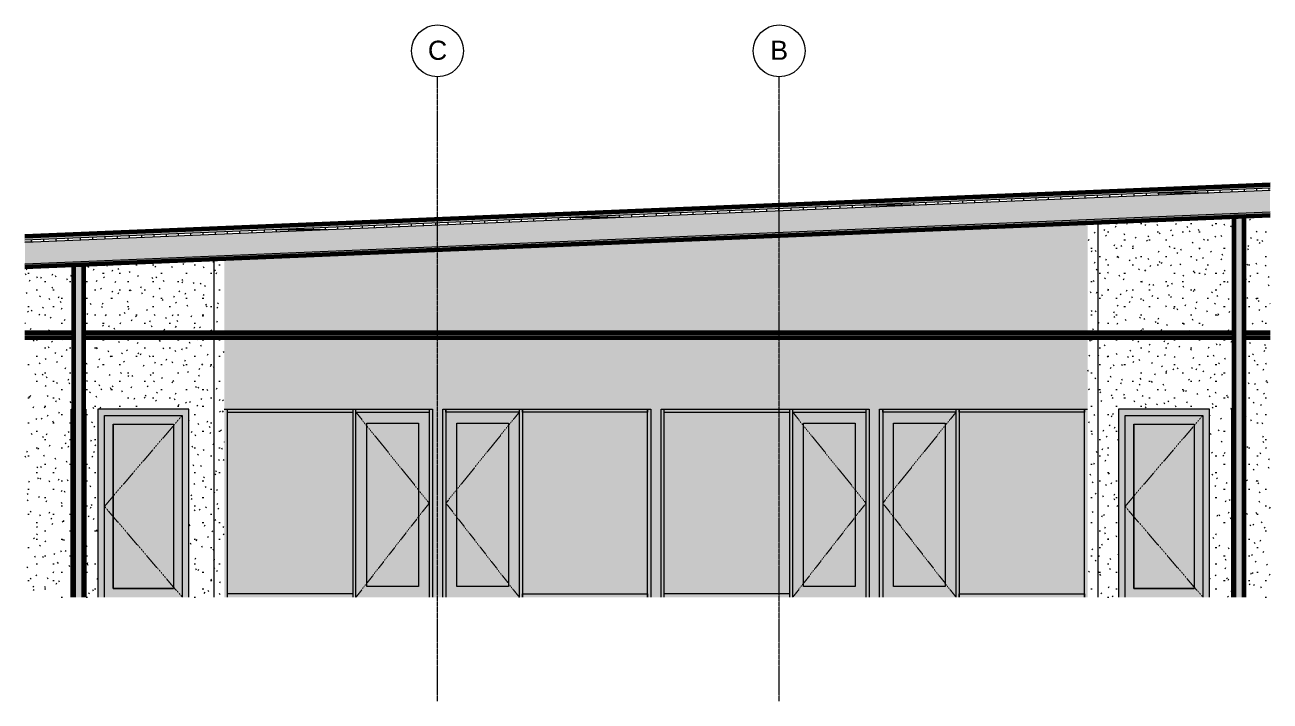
# Model space of a CAD drawing. Header units: inches. Extents: x -1667 to 6641, y -48 to 265.
# Drawn here: x -346 to 230, y -48 to 265 of the extents above; entities that cross this region are included whole.
import ezdxf

# ---------------------------------------------------------------- set-up
doc = ezdxf.new("R2010")
doc.units = ezdxf.units.IN
doc.header["$MEASUREMENT"] = 0
doc.linetypes.add('Dash 1_16_', pattern=[0.125, 0.0625, -0.0625])
doc.linetypes.add('Grid Line 1_2_', pattern=[0.875, 0.5, -0.125, 0.125, -0.125])
for name, color, linetype, lineweight in [('A-CLNG', 13, 'Continuous', 18), ('A-DOOR', 31, 'Continuous', 18), ('A-DOOR-FRAM', 31, 'Continuous', 9), ('A-DOOR-GLAZ', 31, 'Continuous', 9), ('A-GLAZ-CURT', 52, 'Continuous', 9), ('A-GLAZ-CWMG', 51, 'Continuous', 9), ('A-ROOF', 132, 'Continuous', 18), ('A-ROOF-PATT', 132, 'Continuous', 60), ('A-WALL', 113, 'Continuous', 18), ('A-WALL-PATT', 111, 'Continuous', 18), ('I-WALL', 2, 'Continuous', 18), ('S-GRID', 1, 'Continuous', 9), ('S-GRID-IDEN', 1, 'Continuous', 9)]:
    doc.layers.add(name, color=color, linetype=linetype, lineweight=lineweight)
doc.styles.add('Arial', font='arial.ttf', dxfattribs={"height": 8.851796})
pattern_1 = [(0, (-1051.227, 0), (15.36, 3.84), [0.634, -10.886, 0.634, -10.886, -61.44]), (0, (-1051.227, 0), (15.36, 3.84), [-23.04, 0.634, -22.406, 0.634, -10.886, -26.88]), (0, (-1051.227, 0), (15.36, 3.84), [-57.6, 0.634, -7.046, 0.634, -18.566]), (120, (-1045.467, 1.92), (-11.005538, 11.38215), [0.634, -10.886, 0.634, -10.886, -61.44]), (120, (-1045.467, 1.92), (-11.005538, 11.38215), [-23.04, 0.634, -22.406, 0.634, -10.886, -26.88]), (120, (-1045.467, 1.92), (-11.005538, 11.38215), [-57.6, 0.634, -7.046, 0.634, -18.566]), (240, (-1043.547, 9.6), (-4.354462, -15.22215), [0.634, -10.886, 0.634, -10.886, -61.44]), (240, (-1043.547, 9.6), (-4.354462, -15.22215), [-23.04, 0.634, -22.406, 0.634, -10.886, -26.88]), (240, (-1043.547, 9.6), (-4.354462, -15.22215), [-57.6, 0.634, -7.046, 0.634, -18.566])]

# ---------------------------------------------------------------- blocks, each defined once
blk = doc.blocks.new('Grid - Grid Head - Circle-50561-SALES OFFICE WEST ELEVATION')
at = {"layer": 'S-GRID-IDEN', "color": 7}
blk.add_circle((-1168.34, 252.54), 12, dxfattribs=at)
blk = doc.blocks.new('Open Source Metal Building_Exterior_rvt-3-SALES OFFICE WEST ELEVATION')
at = {"layer": 'A-ROOF'}
blk.add_hatch(color=53, dxfattribs=at).paths.add_polyline_path([(-1359.17, 165.16), (-783.32, 189.16), (-783.32, 190.66), (-1359.17, 166.67)], flags=0)
at = {"layer": 'A-ROOF', "lineweight": 5}
blk.add_hatch(color=90, dxfattribs=at).paths.add_polyline_path([(-1359.17, 152.65), (-783.32, 176.65), (-783.32, 178.15), (-1359.17, 154.15)], flags=0)
at = {"layer": 'A-ROOF-PATT', "lineweight": 9}
h = blk.add_hatch(dxfattribs=at)
h.set_pattern_fill('FP_8', style=0, pattern_type=2)
h.set_pattern_definition([(0, (-1051.227, 0), (0, 5.666), []), (90, (-1051.227, 0), (-5.666, 3e-16), [])])
h.paths.add_polyline_path([(-1359.17, 164.16), (-783.32, 188.16), (-783.32, 189.16), (-1359.17, 165.16)], flags=0)
h = blk.add_hatch(dxfattribs=at)
h.set_pattern_fill('FP_9', color=8, style=0, pattern_type=2)
h.set_pattern_definition([(161.57, (-1050.987, 0.24), (-1.9204512, 0.0001504), [0, -13.661, 1.517, 0]), (18.43, (-1051.467, 0.24), (-1.9204512, -0.0001504), [0, -13.661, 1.517, 0]), (108.43, (-1050.987, 0.24), (0.9599691, -4.8007366), [4.553, -10.625]), (71.57, (-1051.467, 0.24), (0.9599691, 4.8007366), [4.553, -10.625])])
h.paths.add_polyline_path([(-1359.17, 154.15), (-783.32, 178.15), (-783.32, 188.16), (-1359.17, 164.16)], flags=0)
at = {"layer": 'A-ROOF', "color": 130, "lineweight": 60}
for p, q in [((-783.32, 190.66), (-1359.17, 166.67)), ((-1359.17, 152.65), (-783.32, 176.65))]:
    blk.add_line(p, q, dxfattribs=at)
at = {"layer": 'A-ROOF', "color": 250}
for p, q in [((-1359.17, 165.16), (-783.32, 189.16)), ((-1359.17, 164.16), (-783.32, 188.16)), ((-1359.17, 154.15), (-783.32, 178.15))]:
    blk.add_line(p, q, dxfattribs=at)
at = {"layer": 'S-GRID', "linetype": 'Grid Line 1_2_'}
for p, q in [((-1168.34, -48), (-1168.34, 240.54)), ((-1010.34, -48), (-1010.34, 240.54))]:
    blk.add_line(p, q, dxfattribs=at)
at = {"layer": 'S-GRID-IDEN', "char_height": 8.85, "attachment_point": 2, "line_spacing_factor": 0.938532, "style": 'Arial', "bg_fill": 3, "box_fill_scale": 1.25, "bg_fill_color": 0, "bg_fill_transparency": 0}
for s, insert, width in [('C', (-1168.34, 257.25), 10.584), ('B', (-1010.34, 257.25), 9.828)]:
    blk.add_mtext(s, dxfattribs=dict(at, insert=insert, width=width))
at = {"color": 90, "lineweight": 5}
for p in [(0, 0), (158, 0)]:
    blk.add_blockref('Grid - Grid Head - Circle-50561-SALES OFFICE WEST ELEVATION', p, dxfattribs=at)
blk = doc.blocks.new('Single-Flush - 36_ x 84_-340239-SALES OFFICE WEST ELEVATION')
at = {"layer": 'A-DOOR-FRAM', "lineweight": 18}
for points in [[(-1336.71, 0), (-1336.71, 87), (-1337.71, 87), (-1337.71, 0)], [(-1330.96, 0), (-1330.96, 87), (-1331.96, 87), (-1331.96, 0)]]:
    blk.add_hatch(color=256, dxfattribs=at).paths.add_polyline_path(points, flags=0)
at = {"layer": 'A-DOOR-FRAM'}
for p, q in [((-1337.71, 0), (-1337.71, 87)), ((-1337.71, 87), (-1336.71, 87)), ((-1331.96, 87), (-1330.96, 87)), ((-1330.96, 87), (-1330.96, 0))]:
    blk.add_line(p, q, dxfattribs=at)
blk = doc.blocks.new('Single-Glass 1 - 36_ x 84_-564710-SALES OFFICE WEST ELEVATION')
at = {"layer": 'A-DOOR-FRAM', "lineweight": 18}
blk.add_hatch(color=256, dxfattribs=at).paths.add_polyline_path([(-800.04, 0), (-800.04, 87), (-801.04, 87), (-801.04, 0)], flags=0)
at = {"layer": 'A-DOOR-FRAM'}
for p in [(-801.04, 0), (-800.04, 87)]:
    blk.add_line(p, (-801.04, 87), dxfattribs=at)
blk = doc.blocks.new('Single-Glass 1 - 36_ x 84_-564716-SALES OFFICE WEST ELEVATION')
at = {"layer": 'A-DOOR'}
h = blk.add_hatch(color=256, dxfattribs=at)
h.paths.add_polyline_path([(-1286.4, 0), (-1286.4, 84), (-1322.4, 84), (-1322.39, 0), (-1287.22, 0)], flags=0)
h.paths.add_polyline_path([(-1318.4, 4), (-1318.4, 80), (-1290.4, 80), (-1290.4, 4), (-1311.41, 4)], flags=0)
at = {"layer": 'A-DOOR-FRAM', "lineweight": 18}
blk.add_hatch(color=256, dxfattribs=at).paths.add_polyline_path([(-1283.4, 0), (-1283.4, 87), (-1325.4, 87), (-1325.4, 0), (-1322.4, 0), (-1322.4, 84), (-1286.4, 84), (-1286.4, 0)], flags=0)
at = {"layer": 'A-DOOR-GLAZ', "lineweight": 18}
blk.add_hatch(color=256, dxfattribs=at).paths.add_polyline_path([(-1290.4, 4), (-1290.4, 80), (-1318.4, 80), (-1318.4, 4)], flags=0)
at = {"layer": 'A-DOOR', "linetype": 'Dash 1_16_', "lineweight": 9}
for p in [(-1286.4, 84), (-1286.4, 0)]:
    blk.add_line(p, (-1322.4, 42), dxfattribs=at)
at = {"layer": 'A-DOOR', "lineweight": 9}
for p, q in [((-1318.4, 4), (-1318.4, 80)), ((-1318.4, 80), (-1290.4, 80)), ((-1290.4, 80), (-1290.4, 4)), ((-1290.4, 4), (-1318.4, 4))]:
    blk.add_line(p, q, dxfattribs=at)
at = {"layer": 'A-DOOR-FRAM'}
for p, q in [((-1283.4, 87), (-1325.4, 87)), ((-1325.4, 87), (-1325.4, 0)), ((-1283.4, 0), (-1283.4, 87)), ((-1322.4, 84), (-1286.4, 84)), ((-1322.4, 0), (-1322.4, 84)), ((-1286.4, 84), (-1286.4, 0))]:
    blk.add_line(p, q, dxfattribs=at)
at = {"layer": 'A-DOOR-GLAZ'}
for p, q in [((-1318.4, 80), (-1290.4, 80)), ((-1318.4, 80), (-1318.4, 4)), ((-1290.4, 80), (-1290.4, 4)), ((-1318.4, 4), (-1290.4, 4))]:
    blk.add_line(p, q, dxfattribs=at)
blk = doc.blocks.new('Single-Glass 1 - 36_ x 84_-V9-SALES OFFICE WEST ELEVATION')
at = {"layer": 'A-DOOR'}
h = blk.add_hatch(color=256, dxfattribs=at)
h.paths.add_polyline_path([(-850.39, 0), (-814.4, 0), (-814.4, 84), (-850.4, 84), (-850.4, 0)], flags=0)
h.paths.add_polyline_path([(-818.4, 4), (-846.4, 4), (-846.4, 80), (-818.4, 80), (-818.4, 52)], flags=0)
at = {"layer": 'A-DOOR-FRAM', "lineweight": 18}
blk.add_hatch(color=256, dxfattribs=at).paths.add_polyline_path([(-853.4, 0), (-850.4, 0), (-850.4, 84), (-814.4, 84), (-814.4, 0), (-811.4, 0), (-811.4, 87), (-853.4, 87)], flags=0)
at = {"layer": 'A-DOOR-GLAZ', "lineweight": 18}
blk.add_hatch(color=256, dxfattribs=at).paths.add_polyline_path([(-818.4, 4), (-818.4, 80), (-846.4, 80), (-846.4, 4)], flags=0)
at = {"layer": 'A-DOOR', "linetype": 'Dash 1_16_', "lineweight": 9}
for p in [(-814.4, 84), (-814.4, 0)]:
    blk.add_line(p, (-850.4, 42), dxfattribs=at)
at = {"layer": 'A-DOOR', "lineweight": 9}
for p, q in [((-846.4, 4), (-846.4, 80)), ((-846.4, 80), (-818.4, 80)), ((-818.4, 80), (-818.4, 4)), ((-818.4, 4), (-846.4, 4))]:
    blk.add_line(p, q, dxfattribs=at)
at = {"layer": 'A-DOOR-FRAM'}
for p, q in [((-811.4, 87), (-853.4, 87)), ((-853.4, 87), (-853.4, 0)), ((-811.4, 0), (-811.4, 87)), ((-850.4, 84), (-814.4, 84)), ((-850.4, 0), (-850.4, 84)), ((-814.4, 84), (-814.4, 0))]:
    blk.add_line(p, q, dxfattribs=at)
at = {"layer": 'A-DOOR-GLAZ'}
for p, q in [((-846.4, 80), (-818.4, 80)), ((-846.4, 80), (-846.4, 4)), ((-818.4, 80), (-818.4, 4)), ((-846.4, 4), (-818.4, 4))]:
    blk.add_line(p, q, dxfattribs=at)
blk = doc.blocks.new('System Panel - Glazed-700945-SALES OFFICE WEST ELEVATION')
at = {"layer": 'A-GLAZ-CURT'}
blk.add_hatch(color=256, dxfattribs=at).paths.add_polyline_path([(-869.21, 1.5), (-869.21, 85.5), (-927.09, 85.5), (-927.09, 1.5)], flags=0)
blk = doc.blocks.new('Rectangular Mullion - 2_5_ x 5_ rectangular-700935-SALES OFFICE WEST ELEVATION')
at = {"layer": 'A-GLAZ-CWMG'}
blk.add_hatch(color=256, dxfattribs=at).paths.add_polyline_path([(-869.21, 0), (-869.21, 1.5), (-927.09, 1.5), (-927.09, 0)], flags=0)
for p, q in [((-927.09, 0), (-927.09, 1.5)), ((-927.09, 1.5), (-869.21, 1.5)), ((-869.21, 1.5), (-869.21, 0))]:
    blk.add_line(p, q, dxfattribs=at)
blk = doc.blocks.new('Rectangular Mullion - 2_5_ x 5_ rectangular-612077-SALES OFFICE WEST ELEVATION')
at = {"layer": 'A-GLAZ-CWMG'}
blk.add_hatch(color=256, dxfattribs=at).paths.add_polyline_path([(-869.21, 0), (-867.71, 0), (-867.71, 87), (-869.21, 87)], flags=0)
blk.add_line((-869.21, 0), (-869.21, 87), dxfattribs=at)
blk = doc.blocks.new('Door_Single_Storefront - one-700946-SALES OFFICE WEST ELEVATION')
at = {"layer": 'A-DOOR'}
h = blk.add_hatch(color=256, dxfattribs=at)
h.paths.add_polyline_path([(-962.46, 0), (-928.59, 0), (-928.59, 85.5), (-962.46, 85.5), (-962.46, 0)], flags=0)
h.paths.add_polyline_path([(-957.46, 5), (-957.46, 80.5), (-933.59, 80.5), (-933.59, 5)], flags=0)
blk.add_hatch(color=256, dxfattribs=at).paths.add_polyline_path([(-933.59, 5), (-933.59, 80.5), (-957.46, 80.5), (-957.46, 5)], flags=0)
at = {"layer": 'A-DOOR', "linetype": 'Dash 1_16_', "lineweight": 9}
for p, q in [((-928.59, 85.5), (-962.46, 43.5)), ((-962.46, 43.5), (-928.59, 0))]:
    blk.add_line(p, q, dxfattribs=at)
at = {"layer": 'A-DOOR'}
for p, q in [((-957.46, 5), (-957.46, 80.5)), ((-957.46, 80.5), (-933.59, 80.5)), ((-933.59, 80.5), (-933.59, 5)), ((-933.59, 5), (-957.46, 5))]:
    blk.add_line(p, q, dxfattribs=at)
blk = doc.blocks.new('Rectangular Mullion - 2_5_ x 5_ rectangular-700936-SALES OFFICE WEST ELEVATION')
at = {"layer": 'A-GLAZ-CWMG'}
blk.add_hatch(color=256, dxfattribs=at).paths.add_polyline_path([(-869.21, 85.5), (-869.21, 87), (-927.09, 87), (-927.09, 85.5)], flags=0)
for p, q in [((-927.09, 85.5), (-927.09, 87)), ((-869.21, 87), (-869.21, 85.5)), ((-869.21, 85.5), (-927.09, 85.5))]:
    blk.add_line(p, q, dxfattribs=at)
blk = doc.blocks.new('Rectangular Mullion - 2_5_ x 5_ rectangular-612075-SALES OFFICE WEST ELEVATION')
at = {"layer": 'A-GLAZ-CWMG'}
blk.add_hatch(color=256, dxfattribs=at).paths.add_polyline_path([(-928.59, 0), (-927.09, 0), (-927.09, 87), (-928.59, 87)], flags=0)
for p, q in [((-928.59, 87), (-928.59, 0)), ((-927.09, 87), (-927.09, 0))]:
    blk.add_line(p, q, dxfattribs=at)
blk = doc.blocks.new('Rectangular Mullion - 2_5_ x 5_ rectangular-612079-SALES OFFICE WEST ELEVATION')
at = {"layer": 'A-GLAZ-CWMG'}
blk.add_hatch(color=256, dxfattribs=at).paths.add_polyline_path([(-962.46, 0), (-962.46, 87), (-963.96, 87), (-963.96, 0)], flags=0)
blk.add_line((-962.46, 87), (-962.46, 0), dxfattribs=at)
blk = doc.blocks.new('Rectangular Mullion - 2_5_ x 5_ rectangular-700937-SALES OFFICE WEST ELEVATION')
at = {"layer": 'A-GLAZ-CWMG'}
blk.add_hatch(color=256, dxfattribs=at).paths.add_polyline_path([(-928.59, 85.5), (-928.59, 87), (-962.46, 87), (-962.46, 85.5)], flags=0)
for p, q in [((-962.46, 85.5), (-962.46, 87)), ((-928.59, 87), (-928.59, 85.5)), ((-928.59, 85.5), (-962.46, 85.5))]:
    blk.add_line(p, q, dxfattribs=at)
blk = doc.blocks.new('System Panel - Glazed-700966-SALES OFFICE WEST ELEVATION')
at = {"layer": 'A-GLAZ-CURT'}
blk.add_hatch(color=256, dxfattribs=at).paths.add_polyline_path([(-1005.59, 1.5), (-1005.59, 85.5), (-1063.46, 85.5), (-1063.46, 1.5)], flags=0)
blk = doc.blocks.new('Rectangular Mullion - 2_5_ x 5_ rectangular-700963-SALES OFFICE WEST ELEVATION')
at = {"layer": 'A-GLAZ-CWMG'}
blk.add_hatch(color=256, dxfattribs=at).paths.add_polyline_path([(-1005.59, 0), (-1005.59, 1.5), (-1063.46, 1.5), (-1063.46, 0)], flags=0)
for p, q in [((-1063.46, 0), (-1063.46, 1.5)), ((-1005.59, 1.5), (-1063.46, 1.5)), ((-1005.59, 1.5), (-1005.59, 0))]:
    blk.add_line(p, q, dxfattribs=at)
blk = doc.blocks.new('Rectangular Mullion - 2_5_ x 5_ rectangular-612005-SALES OFFICE WEST ELEVATION')
at = {"layer": 'A-GLAZ-CWMG'}
blk.add_hatch(color=256, dxfattribs=at).paths.add_polyline_path([(-1063.46, 0), (-1063.46, 87), (-1064.96, 87), (-1064.96, 0)], flags=0)
blk.add_line((-1063.46, 0), (-1063.46, 87), dxfattribs=at)
blk = doc.blocks.new('Door_Single_Storefront - one-700967-SALES OFFICE WEST ELEVATION')
at = {"layer": 'A-DOOR'}
h = blk.add_hatch(color=256, dxfattribs=at)
h.paths.add_polyline_path([(-999.26, 0), (-970.21, 0), (-970.21, 85.5), (-1004.09, 85.5), (-1004.09, 0)], flags=0)
h.paths.add_polyline_path([(-975.21, 5), (-999.09, 5), (-999.09, 80.5), (-975.21, 80.5)], flags=0)
blk.add_hatch(color=256, dxfattribs=at).paths.add_polyline_path([(-999.09, 5), (-975.21, 5), (-975.21, 80.5), (-999.09, 80.5), (-999.09, 28.88)], flags=0)
at = {"layer": 'A-DOOR', "linetype": 'Dash 1_16_', "lineweight": 9}
for p, q in [((-1004.09, 85.5), (-970.21, 43.5)), ((-970.21, 43.5), (-1004.09, 0))]:
    blk.add_line(p, q, dxfattribs=at)
at = {"layer": 'A-DOOR'}
for p, q in [((-999.09, 5), (-999.09, 80.5)), ((-999.09, 80.5), (-975.21, 80.5)), ((-975.21, 80.5), (-975.21, 5)), ((-975.21, 5), (-999.09, 5))]:
    blk.add_line(p, q, dxfattribs=at)
blk = doc.blocks.new('Rectangular Mullion - 2_5_ x 5_ rectangular-700964-SALES OFFICE WEST ELEVATION')
at = {"layer": 'A-GLAZ-CWMG'}
blk.add_hatch(color=256, dxfattribs=at).paths.add_polyline_path([(-1005.59, 85.5), (-1005.59, 87), (-1063.46, 87), (-1063.46, 85.5)], flags=0)
for p, q in [((-1063.46, 85.5), (-1063.46, 87)), ((-1005.59, 87), (-1005.59, 85.5)), ((-1063.46, 85.5), (-1005.59, 85.5))]:
    blk.add_line(p, q, dxfattribs=at)
blk = doc.blocks.new('Rectangular Mullion - 2_5_ x 5_ rectangular-612003-SALES OFFICE WEST ELEVATION')
at = {"layer": 'A-GLAZ-CWMG'}
blk.add_hatch(color=256, dxfattribs=at).paths.add_polyline_path([(-1004.09, 0), (-1004.09, 87), (-1005.59, 87), (-1005.59, 0)], flags=0)
for p, q in [((-1005.59, 87), (-1005.59, 0)), ((-1004.09, 0), (-1004.09, 87))]:
    blk.add_line(p, q, dxfattribs=at)
blk = doc.blocks.new('Rectangular Mullion - 2_5_ x 5_ rectangular-612007-SALES OFFICE WEST ELEVATION')
at = {"layer": 'A-GLAZ-CWMG'}
blk.add_hatch(color=256, dxfattribs=at).paths.add_polyline_path([(-968.71, 0), (-968.71, 87), (-970.21, 87), (-970.21, 0)], flags=0)
blk.add_line((-970.21, 87), (-970.21, 0), dxfattribs=at)
blk = doc.blocks.new('Rectangular Mullion - 2_5_ x 5_ rectangular-700965-SALES OFFICE WEST ELEVATION')
at = {"layer": 'A-GLAZ-CWMG'}
blk.add_hatch(color=256, dxfattribs=at).paths.add_polyline_path([(-999.26, 85.5), (-970.21, 85.5), (-970.21, 87), (-1004.09, 87), (-1004.09, 85.5)], flags=0)
for p, q in [((-1004.09, 85.5), (-1004.09, 87)), ((-970.21, 87), (-970.21, 85.5)), ((-1004.09, 85.5), (-970.21, 85.5))]:
    blk.add_line(p, q, dxfattribs=at)

msp = doc.modelspace()

# ---------------------------------------------------------------- hatches: boundary and pattern name
at = {"layer": 'A-CLNG', "lineweight": 5}
for points in [[(-323.6, 120.62), (-323.6, 122.25), (-346.06, 122.25), (-346.06, 120.62)], [(85.84, 120.62), (213.07, 120.62), (213.07, 122.25), (-318.85, 122.25), (-318.85, 120.62), (-58.14, 120.62)], [(217.82, 120.62), (229.79, 120.62), (229.79, 122.25), (217.82, 122.25)]]:
    msp.add_hatch(color=256, dxfattribs=at).paths.add_polyline_path(points, flags=0)
at = {"layer": 'A-CLNG'}
for points in [[(-323.6, 120), (-323.6, 120.62), (-346.06, 120.62), (-346.06, 120)], [(213.07, 120), (213.07, 120.62), (-318.85, 120.62), (-318.85, 120), (85.84, 120)], [(217.82, 120), (229.79, 120), (229.79, 120.62), (217.82, 120.62)]]:
    msp.add_hatch(color=256, dxfattribs=at).paths.add_polyline_path(points, flags=0)
at = {"layer": 'A-WALL-PATT', "lineweight": 9}
h = msp.add_hatch(dxfattribs=at)
h.set_pattern_fill('FP_7', color=256, style=0, pattern_type=2)
h.set_pattern_definition(pattern_1)
h.paths.add_polyline_path([(44.4, 0), (49.15, 0), (49.15, 87), (145.4, 87), (145.4, 120), (-253.85, 120), (-253.85, 87), (-157.6, 87), (-157.6, 0), (-152.85, 0), (-152.85, 87), (-56.6, 87), (-56.6, 0), (-51.85, 0), (-51.85, 87), (44.4, 87)], flags=0)
h.paths.add_polyline_path([(85.8, 122.25), (145.4, 122.25), (145.4, 173), (-253.85, 156.36), (-253.85, 122.25), (29, 122.25)], flags=0)
h = msp.add_hatch(dxfattribs=at)
h.set_pattern_fill('FP_7', color=256, style=0, pattern_type=2)
h.set_pattern_definition(pattern_1)
h.paths.add_polyline_path([(145.4, 0), (150.15, 0), (150.15, 120), (145.4, 120), (145.4, 96.08)], flags=0)
h.paths.add_polyline_path([(145.4, 122.25), (150.15, 122.25), (150.15, 173.2), (145.4, 173), (145.4, 141.62)], flags=0)
h = msp.add_hatch(dxfattribs=at)
h.set_pattern_fill('FP_7', color=256, style=0, pattern_type=2)
h.set_pattern_definition(pattern_1)
h.paths.add_polyline_path([(150.15, 0), (159.72, 0), (159.72, 87), (201.72, 87), (201.72, 0), (212.07, 0), (212.07, 87), (213.07, 87), (213.07, 120), (150.15, 120), (150.15, 96.08)], flags=0)
h.paths.add_polyline_path([(150.15, 122.25), (213.07, 122.25), (213.07, 175.82), (150.15, 173.2), (150.15, 141.62)], flags=0)
h = msp.add_hatch(dxfattribs=at)
h.set_pattern_fill('FP_7', color=256, style=0, pattern_type=2)
h.set_pattern_definition(pattern_1)
h.paths.add_polyline_path([(213.07, 0), (213.7, 0), (213.7, 175.85), (213.07, 175.82), (213.07, 96.08)], flags=0)
h = msp.add_hatch(dxfattribs=at)
h.set_pattern_fill('FP_7', color=256, style=0, pattern_type=2)
h.set_pattern_definition(pattern_1)
h.paths.add_polyline_path([(217.2, 0), (217.82, 0), (217.82, 176.02), (217.2, 175.99), (217.2, 96.08)], flags=0)
h = msp.add_hatch(dxfattribs=at)
h.set_pattern_fill('FP_7', color=256, style=0, pattern_type=2)
h.set_pattern_definition(pattern_1)
h.paths.add_polyline_path([(229.79, 0), (229.79, 120), (217.82, 120), (217.82, 0)], flags=0)
h.paths.add_polyline_path([(217.82, 122.25), (229.79, 122.25), (229.79, 176.52), (217.82, 176.02), (217.82, 141.62)], flags=0)
h = msp.add_hatch(dxfattribs=at)
h.set_pattern_fill('FP_7', color=256, style=0, pattern_type=2)
h.set_pattern_definition(pattern_1)
h.paths.add_polyline_path([(-270.28, 0), (-258.6, 0), (-258.6, 120), (-318.85, 120), (-318.85, 87), (-317.85, 87), (-317.85, 0), (-312.28, 0), (-312.28, 87), (-270.28, 87), (-270.28, 66.84)], flags=0)
h.paths.add_polyline_path([(-314.54, 122.25), (-258.6, 122.25), (-258.6, 156.17), (-318.85, 153.66), (-318.85, 122.25)], flags=0)
h = msp.add_hatch(dxfattribs=at)
h.set_pattern_fill('FP_7', color=256, style=0, pattern_type=2)
h.set_pattern_definition(pattern_1)
h.paths.add_polyline_path([(-258.6, 0), (-253.85, 0), (-253.85, 120), (-258.6, 120), (-258.6, 96.08)], flags=0)
h.paths.add_polyline_path([(-258.6, 122.25), (-253.85, 122.25), (-253.85, 156.36), (-258.6, 156.17), (-258.6, 141.62)], flags=0)
h = msp.add_hatch(dxfattribs=at)
h.set_pattern_fill('FP_7', color=256, style=0, pattern_type=2)
h.set_pattern_definition(pattern_1)
h.paths.add_polyline_path([(-345.46, 0), (-324.6, 0), (-324.6, 87), (-323.6, 87), (-323.6, 120), (-346.06, 120), (-346.06, 0)], flags=0)
h.paths.add_polyline_path([(-323.6, 122.25), (-323.6, 153.46), (-346.06, 152.52), (-346.06, 122.25)], flags=0)
h = msp.add_hatch(dxfattribs=at)
h.set_pattern_fill('FP_7', color=256, style=0, pattern_type=2)
h.set_pattern_definition(pattern_1)
h.paths.add_polyline_path([(-323.6, 0), (-322.98, 0), (-322.98, 153.48), (-323.6, 153.46), (-323.6, 96.08)], flags=0)
h = msp.add_hatch(dxfattribs=at)
h.set_pattern_fill('FP_7', color=256, style=0, pattern_type=2)
h.set_pattern_definition(pattern_1)
h.paths.add_polyline_path([(-319.48, 0), (-318.85, 0), (-318.85, 153.66), (-319.48, 153.63), (-319.48, 96.08)], flags=0)
at = {"layer": 'I-WALL', "lineweight": 5}
for points in [[(213.7, 0), (217.2, 0), (217.2, 175.99), (213.7, 175.85), (213.7, 96.08)], [(-322.98, 0), (-319.48, 0), (-319.48, 153.63), (-322.98, 153.48), (-322.98, 96.08)]]:
    msp.add_hatch(color=256, dxfattribs=at).paths.add_polyline_path(points, flags=0)

# ---------------------------------------------------------------- linework, layer by layer
at = {"layer": 'A-CLNG', "lineweight": 60}
for p, q in [((-323.6, 122.25), (-346.06, 122.25)), ((213.07, 122.25), (-318.85, 122.25)), ((229.79, 122.25), (217.82, 122.25)), ((-346.06, 120), (-323.6, 120)), ((-318.85, 120), (213.07, 120)), ((217.82, 120), (229.79, 120))]:
    msp.add_line(p, q, dxfattribs=at)
at = {"layer": 'A-CLNG'}
for p, q in [((-323.6, 120.62), (-346.06, 120.62)), ((213.07, 120.62), (-318.85, 120.62)), ((229.79, 120.62), (217.82, 120.62))]:
    msp.add_line(p, q, dxfattribs=at)
at = {"layer": 'A-WALL'}
for p, q in [((213.7, 0), (213.7, 175.85)), ((217.2, 0), (217.2, 175.99)), ((-322.98, 153.48), (-322.98, 0)), ((-319.48, 153.63), (-319.48, 0))]:
    msp.add_line(p, q, dxfattribs=at)
at = {"layer": 'I-WALL'}
for p, q in [((213.07, 175.82), (-318.85, 153.66)), ((150.15, 173.2), (150.15, 122.25)), ((229.79, 176.52), (217.82, 176.02)), ((-258.6, 122.25), (-258.6, 156.17)), ((-323.6, 153.46), (-346.06, 152.52)), ((-258.6, 0), (-258.6, 120)), ((150.15, 120), (150.15, 0)), ((-253.85, 87), (-157.6, 87)), ((-157.6, 87), (-157.6, 0)), ((-152.85, 0), (-152.85, 87)), ((-152.85, 87), (-56.6, 87)), ((-56.6, 87), (-56.6, 0)), ((-51.85, 0), (-51.85, 87)), ((-51.85, 87), (44.4, 87)), ((44.4, 87), (44.4, 0)), ((49.15, 0), (49.15, 87)), ((49.15, 87), (145.4, 87))]:
    msp.add_line(p, q, dxfattribs=at)
at = {"layer": 'I-WALL', "lineweight": 60}
for p, q in [((217.82, 176.02), (213.07, 175.82)), ((213.07, 175.82), (213.07, 0)), ((217.82, 0), (217.82, 176.02)), ((-318.85, 153.66), (-323.6, 153.46)), ((-323.6, 153.46), (-323.6, 0)), ((-318.85, 0), (-318.85, 153.66))]:
    msp.add_line(p, q, dxfattribs=at)

# ---------------------------------------------------------------- block references
at = {"layer": 'A-DOOR'}
for name, p in [('Single-Flush - 36_ x 84_-340239-SALES OFFICE WEST ELEVATION', (1013.11, 0)), ('Single-Glass 1 - 36_ x 84_-564716-SALES OFFICE WEST ELEVATION', (1013.11, 0)), ('Single-Glass 1 - 36_ x 84_-V9-SALES OFFICE WEST ELEVATION', (1013.11, 0)), ('Single-Glass 1 - 36_ x 84_-564710-SALES OFFICE WEST ELEVATION', (1013.11, 0)), ('Door_Single_Storefront - one-700967-SALES OFFICE WEST ELEVATION', (811.11, 0)), ('Door_Single_Storefront - one-700946-SALES OFFICE WEST ELEVATION', (811.11, 0)), ('Door_Single_Storefront - one-700967-SALES OFFICE WEST ELEVATION', (1013.11, 0)), ('Door_Single_Storefront - one-700946-SALES OFFICE WEST ELEVATION', (1013.11, 0))]:
    msp.add_blockref(name, p, dxfattribs=at)
at = {"layer": 'A-GLAZ-CURT'}
for name, p in [('System Panel - Glazed-700966-SALES OFFICE WEST ELEVATION', (811.11, 0)), ('System Panel - Glazed-700945-SALES OFFICE WEST ELEVATION', (811.11, 0)), ('System Panel - Glazed-700966-SALES OFFICE WEST ELEVATION', (1013.11, 0)), ('System Panel - Glazed-700945-SALES OFFICE WEST ELEVATION', (1013.11, 0))]:
    msp.add_blockref(name, p, dxfattribs=at)
at = {"layer": 'A-GLAZ-CWMG'}
for name, p in [('Rectangular Mullion - 2_5_ x 5_ rectangular-612005-SALES OFFICE WEST ELEVATION', (811.11, 0)), ('Rectangular Mullion - 2_5_ x 5_ rectangular-700964-SALES OFFICE WEST ELEVATION', (811.11, 0)), ('Rectangular Mullion - 2_5_ x 5_ rectangular-612003-SALES OFFICE WEST ELEVATION', (811.11, 0)), ('Rectangular Mullion - 2_5_ x 5_ rectangular-700965-SALES OFFICE WEST ELEVATION', (811.11, 0)), ('Rectangular Mullion - 2_5_ x 5_ rectangular-612007-SALES OFFICE WEST ELEVATION', (811.11, 0)), ('Rectangular Mullion - 2_5_ x 5_ rectangular-612079-SALES OFFICE WEST ELEVATION', (811.11, 0)), ('Rectangular Mullion - 2_5_ x 5_ rectangular-700937-SALES OFFICE WEST ELEVATION', (811.11, 0)), ('Rectangular Mullion - 2_5_ x 5_ rectangular-612075-SALES OFFICE WEST ELEVATION', (811.11, 0)), ('Rectangular Mullion - 2_5_ x 5_ rectangular-700936-SALES OFFICE WEST ELEVATION', (811.11, 0)), ('Rectangular Mullion - 2_5_ x 5_ rectangular-612077-SALES OFFICE WEST ELEVATION', (811.11, 0)), ('Rectangular Mullion - 2_5_ x 5_ rectangular-612005-SALES OFFICE WEST ELEVATION', (1013.11, 0)), ('Rectangular Mullion - 2_5_ x 5_ rectangular-700964-SALES OFFICE WEST ELEVATION', (1013.11, 0)), ('Rectangular Mullion - 2_5_ x 5_ rectangular-612003-SALES OFFICE WEST ELEVATION', (1013.11, 0)), ('Rectangular Mullion - 2_5_ x 5_ rectangular-700965-SALES OFFICE WEST ELEVATION', (1013.11, 0)), ('Rectangular Mullion - 2_5_ x 5_ rectangular-612007-SALES OFFICE WEST ELEVATION', (1013.11, 0)), ('Rectangular Mullion - 2_5_ x 5_ rectangular-612079-SALES OFFICE WEST ELEVATION', (1013.11, 0)), ('Rectangular Mullion - 2_5_ x 5_ rectangular-700937-SALES OFFICE WEST ELEVATION', (1013.11, 0)), ('Rectangular Mullion - 2_5_ x 5_ rectangular-612075-SALES OFFICE WEST ELEVATION', (1013.11, 0)), ('Rectangular Mullion - 2_5_ x 5_ rectangular-700936-SALES OFFICE WEST ELEVATION', (1013.11, 0)), ('Rectangular Mullion - 2_5_ x 5_ rectangular-612077-SALES OFFICE WEST ELEVATION', (1013.11, 0)), ('Rectangular Mullion - 2_5_ x 5_ rectangular-700963-SALES OFFICE WEST ELEVATION', (811.11, 0)), ('Rectangular Mullion - 2_5_ x 5_ rectangular-700935-SALES OFFICE WEST ELEVATION', (811.11, 0)), ('Rectangular Mullion - 2_5_ x 5_ rectangular-700963-SALES OFFICE WEST ELEVATION', (1013.11, 0)), ('Rectangular Mullion - 2_5_ x 5_ rectangular-700935-SALES OFFICE WEST ELEVATION', (1013.11, 0))]:
    msp.add_blockref(name, p, dxfattribs=at)

# ---------------------------------------------------------------- next in the draw order: block references
at = {"color": 90, "lineweight": 5}
msp.add_blockref('Open Source Metal Building_Exterior_rvt-3-SALES OFFICE WEST ELEVATION', (1013.11, 0), dxfattribs=at)

doc.saveas('drawing.dxf')
